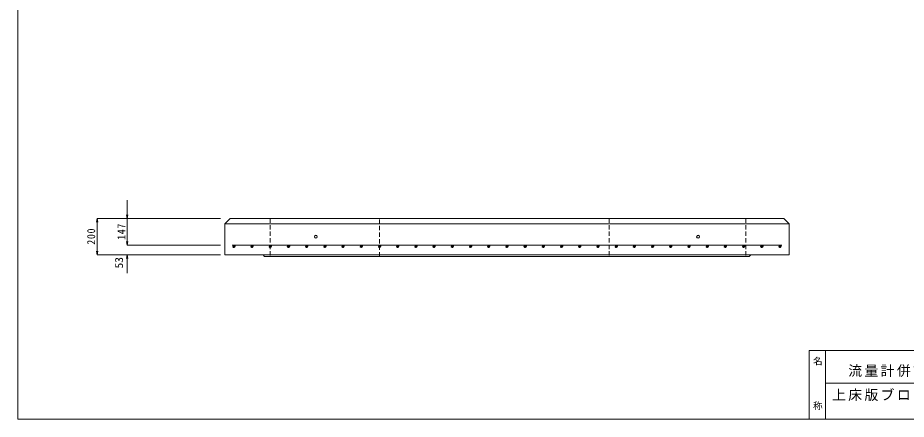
# Model space of a CAD drawing. Units: millimetres at full size, sheet at 1:20; details may follow other scales. Extents: x -10763 to 3978, y -2819 to 6691.
# Drawn here: x -3978 to 902, y -2819 to -611 of the extents above; entities that cross this region are included whole.
import ezdxf
from ezdxf.enums import TextEntityAlignment as Align

# ---------------------------------------------------------------- set-up
doc = ezdxf.new("R2010")
doc.units = ezdxf.units.MM
doc.header["$LTSCALE"] = 20
doc.linetypes.add('DASHED1', pattern=[1.8, 1.2, -0.6])
for name, color, linetype, lineweight in [('0-0_図面枠', 4, 'Continuous', 9), ('0-3_鉄筋', 7, 'Continuous', 9), ('0-6_寸法', 4, 'Continuous', 9), ('1-0', 7, 'Continuous', 9)]:
    doc.layers.add(name, color=color, linetype=linetype, lineweight=lineweight)
doc.styles.add('@ＭＳ ゴシック', font='')
doc.styles.add('ＭＳ ゴシック', font='')
doc.styles.get('@ＭＳ ゴシック').set_extended_font_data('@MS Gothic')
doc.styles.get('ＭＳ ゴシック').set_extended_font_data('MS Gothic')

msp = doc.modelspace()

# ---------------------------------------------------------------- linework, layer by layer
at = {"layer": '0-0_図面枠', "color": 3}
for p, q in [((-2841.42, -1744.71), (258.58, -1744.71)), ((228.58, -1714.71), (258.58, -1744.71)), ((48.58, -1914.71), (-2631.42, -1914.71))]:
    msp.add_line(p, q, dxfattribs=at)
at = {"layer": '0-0_図面枠', "color": 7, "linetype": 'DASHED1'}
for p, q in [((-2591.42, -1714.71), (-2591.42, -1923.71)), ((-1991.42, -1923.71), (-1991.42, -1714.71)), ((-729.42, -1714.71), (-729.42, -1923.71)), ((20.58, -1714.71), (20.58, -1923.71))]:
    msp.add_line(p, q, dxfattribs=at)
at = {"layer": '0-0_図面枠', "color": 3}
for points in [[(-2841.42, -1744.71), (-2811.42, -1714.71), (228.58, -1714.71)], [(258.58, -1744.71), (258.58, -1914.71), (48.58, -1914.71), (39.58, -1923.71), (-2622.42, -1923.71), (-2631.42, -1914.71), (-2841.42, -1914.71), (-2841.42, -1744.71)]]:
    msp.add_lwpolyline(points, dxfattribs=at)
at = {"layer": '0-0_図面枠', "color": 7}
for centre, radius in [((-2341.42, -1814.71), 8), ((-2341.42, -1814.71), 7), ((-241.42, -1814.71), 8), ((-241.42, -1814.71), 7)]:
    msp.add_circle(centre, radius, dxfattribs=at)
at = {"layer": '0-3_鉄筋', "color": 2}
msp.add_line((-2801.42, -1861.71), (218.58, -1861.71), dxfattribs=at)
at = {"layer": '0-3_鉄筋'}
for p, q in [((-2797.88, -1867.53), (-2790.73, -1874.68)), ((-2797.71, -1869.82), (-2793.02, -1874.51)), ((-2797.46, -1865.83), (-2789.03, -1874.26)), ((-2796.72, -1864.45), (-2787.65, -1873.51)), ((-2795.71, -1863.34), (-2786.54, -1872.51)), ((-2794.46, -1862.47), (-2785.67, -1871.25)), ((-2792.92, -1861.89), (-2785.09, -1869.71)), ((-2790.95, -1861.73), (-2784.93, -1867.75)), ((-2787.64, -1862.92), (-2786.13, -1864.44)), ((-2697.88, -1867.53), (-2690.73, -1874.68)), ((-2697.71, -1869.82), (-2693.02, -1874.51)), ((-2697.46, -1865.83), (-2689.03, -1874.26)), ((-2696.72, -1864.45), (-2687.65, -1873.51)), ((-2695.71, -1863.34), (-2686.54, -1872.51)), ((-2694.46, -1862.47), (-2685.67, -1871.25)), ((-2692.92, -1861.89), (-2685.09, -1869.71)), ((-2690.95, -1861.73), (-2684.93, -1867.75)), ((-2687.64, -1862.92), (-2686.13, -1864.44)), ((-2597.88, -1867.53), (-2590.73, -1874.68)), ((-2597.71, -1869.82), (-2593.02, -1874.51)), ((-2597.46, -1865.83), (-2589.03, -1874.26)), ((-2596.72, -1864.45), (-2587.65, -1873.51)), ((-2595.71, -1863.34), (-2586.54, -1872.51)), ((-2594.46, -1862.47), (-2585.67, -1871.25)), ((-2592.92, -1861.89), (-2585.09, -1869.71)), ((-2590.95, -1861.73), (-2584.93, -1867.75)), ((-2587.64, -1862.92), (-2586.13, -1864.44)), ((-2497.88, -1867.53), (-2490.73, -1874.68)), ((-2497.71, -1869.82), (-2493.02, -1874.51)), ((-2497.46, -1865.83), (-2489.03, -1874.26)), ((-2496.72, -1864.45), (-2487.65, -1873.51)), ((-2495.71, -1863.34), (-2486.54, -1872.51)), ((-2494.46, -1862.47), (-2485.67, -1871.25)), ((-2492.92, -1861.89), (-2485.09, -1869.71)), ((-2490.95, -1861.73), (-2484.93, -1867.75)), ((-2487.64, -1862.92), (-2486.13, -1864.44)), ((-2397.88, -1867.53), (-2390.73, -1874.68)), ((-2397.71, -1869.82), (-2393.02, -1874.51)), ((-2397.46, -1865.83), (-2389.03, -1874.26)), ((-2396.72, -1864.45), (-2387.65, -1873.51)), ((-2395.71, -1863.34), (-2386.54, -1872.51)), ((-2394.46, -1862.47), (-2385.67, -1871.25)), ((-2392.92, -1861.89), (-2385.09, -1869.71)), ((-2390.95, -1861.73), (-2384.93, -1867.75)), ((-2387.64, -1862.92), (-2386.13, -1864.44)), ((-2297.88, -1867.53), (-2290.73, -1874.68)), ((-2297.71, -1869.82), (-2293.02, -1874.51)), ((-2297.46, -1865.83), (-2289.03, -1874.26)), ((-2296.72, -1864.45), (-2287.65, -1873.51)), ((-2295.71, -1863.34), (-2286.54, -1872.51)), ((-2294.46, -1862.47), (-2285.67, -1871.25)), ((-2292.92, -1861.89), (-2285.09, -1869.71)), ((-2290.95, -1861.73), (-2284.93, -1867.75)), ((-2287.64, -1862.92), (-2286.13, -1864.44)), ((-2197.88, -1867.53), (-2190.73, -1874.68)), ((-2197.71, -1869.82), (-2193.02, -1874.51)), ((-2197.46, -1865.83), (-2189.03, -1874.26)), ((-2196.72, -1864.45), (-2187.65, -1873.51)), ((-2195.71, -1863.34), (-2186.54, -1872.51)), ((-2194.46, -1862.47), (-2185.67, -1871.25)), ((-2192.92, -1861.89), (-2185.09, -1869.71)), ((-2190.95, -1861.73), (-2184.93, -1867.75)), ((-2187.64, -1862.92), (-2186.13, -1864.44)), ((-2097.88, -1867.53), (-2090.73, -1874.68)), ((-2097.71, -1869.82), (-2093.02, -1874.51)), ((-2097.46, -1865.83), (-2089.03, -1874.26)), ((-2096.72, -1864.45), (-2087.65, -1873.51)), ((-2095.71, -1863.34), (-2086.54, -1872.51)), ((-2094.46, -1862.47), (-2085.67, -1871.25)), ((-2092.92, -1861.89), (-2085.09, -1869.71)), ((-2090.95, -1861.73), (-2084.93, -1867.75)), ((-2087.64, -1862.92), (-2086.13, -1864.44)), ((-1997.88, -1867.53), (-1990.73, -1874.68)), ((-1997.71, -1869.82), (-1993.02, -1874.51)), ((-1997.46, -1865.83), (-1989.03, -1874.26)), ((-1996.72, -1864.45), (-1987.65, -1873.51)), ((-1995.71, -1863.34), (-1986.54, -1872.51)), ((-1994.46, -1862.47), (-1985.67, -1871.25)), ((-1992.92, -1861.89), (-1985.09, -1869.71)), ((-1990.95, -1861.73), (-1984.93, -1867.75)), ((-1987.64, -1862.92), (-1986.13, -1864.44)), ((-1897.88, -1867.53), (-1890.73, -1874.68)), ((-1897.71, -1869.82), (-1893.02, -1874.51)), ((-1897.46, -1865.83), (-1889.03, -1874.26)), ((-1896.72, -1864.45), (-1887.65, -1873.51)), ((-1895.71, -1863.34), (-1886.54, -1872.51)), ((-1894.46, -1862.47), (-1885.67, -1871.25)), ((-1892.92, -1861.89), (-1885.09, -1869.71)), ((-1890.95, -1861.73), (-1884.93, -1867.75)), ((-1887.64, -1862.92), (-1886.13, -1864.44)), ((-1797.88, -1867.53), (-1790.73, -1874.68)), ((-1797.71, -1869.82), (-1793.02, -1874.51)), ((-1797.46, -1865.83), (-1789.03, -1874.26)), ((-1796.72, -1864.45), (-1787.65, -1873.51)), ((-1795.71, -1863.34), (-1786.54, -1872.51)), ((-1794.46, -1862.47), (-1785.67, -1871.25)), ((-1792.92, -1861.89), (-1785.09, -1869.71)), ((-1790.95, -1861.73), (-1784.93, -1867.75)), ((-1787.64, -1862.92), (-1786.13, -1864.44)), ((-1697.88, -1867.53), (-1690.73, -1874.68)), ((-1697.71, -1869.82), (-1693.02, -1874.51)), ((-1697.46, -1865.83), (-1689.03, -1874.26)), ((-1696.72, -1864.45), (-1687.65, -1873.51)), ((-1695.71, -1863.34), (-1686.54, -1872.51)), ((-1694.46, -1862.47), (-1685.67, -1871.25)), ((-1692.92, -1861.89), (-1685.09, -1869.71)), ((-1690.95, -1861.73), (-1684.93, -1867.75)), ((-1687.64, -1862.92), (-1686.13, -1864.44)), ((-1597.88, -1867.53), (-1590.73, -1874.68)), ((-1597.71, -1869.82), (-1593.02, -1874.51)), ((-1597.46, -1865.83), (-1589.03, -1874.26)), ((-1596.72, -1864.45), (-1587.65, -1873.51)), ((-1595.71, -1863.34), (-1586.54, -1872.51)), ((-1594.46, -1862.47), (-1585.67, -1871.25)), ((-1592.92, -1861.89), (-1585.09, -1869.71)), ((-1590.95, -1861.73), (-1584.93, -1867.75)), ((-1587.64, -1862.92), (-1586.13, -1864.44)), ((-1497.88, -1867.53), (-1490.73, -1874.68)), ((-1497.71, -1869.82), (-1493.02, -1874.51)), ((-1497.46, -1865.83), (-1489.03, -1874.26)), ((-1496.72, -1864.45), (-1487.65, -1873.51)), ((-1495.71, -1863.34), (-1486.54, -1872.51)), ((-1494.46, -1862.47), (-1485.67, -1871.25)), ((-1492.92, -1861.89), (-1485.09, -1869.71)), ((-1490.95, -1861.73), (-1484.93, -1867.75)), ((-1487.64, -1862.92), (-1486.13, -1864.44)), ((-1397.88, -1867.53), (-1390.73, -1874.68)), ((-1397.71, -1869.82), (-1393.02, -1874.51)), ((-1397.46, -1865.83), (-1389.03, -1874.26)), ((-1396.72, -1864.45), (-1387.65, -1873.51)), ((-1395.71, -1863.34), (-1386.54, -1872.51)), ((-1394.46, -1862.47), (-1385.67, -1871.25)), ((-1392.92, -1861.89), (-1385.09, -1869.71)), ((-1390.95, -1861.73), (-1384.93, -1867.75)), ((-1387.64, -1862.92), (-1386.13, -1864.44)), ((-1297.88, -1867.53), (-1290.73, -1874.68)), ((-1297.71, -1869.82), (-1293.02, -1874.51)), ((-1297.46, -1865.83), (-1289.03, -1874.26)), ((-1296.72, -1864.45), (-1287.65, -1873.51)), ((-1295.71, -1863.34), (-1286.54, -1872.51)), ((-1294.46, -1862.47), (-1285.67, -1871.25)), ((-1292.92, -1861.89), (-1285.09, -1869.71)), ((-1290.95, -1861.73), (-1284.93, -1867.75)), ((-1287.64, -1862.92), (-1286.13, -1864.44)), ((-1197.88, -1867.53), (-1190.73, -1874.68)), ((-1197.71, -1869.82), (-1193.02, -1874.51)), ((-1197.46, -1865.83), (-1189.03, -1874.26)), ((-1196.72, -1864.45), (-1187.65, -1873.51)), ((-1195.71, -1863.34), (-1186.54, -1872.51)), ((-1194.46, -1862.47), (-1185.67, -1871.25)), ((-1192.92, -1861.89), (-1185.09, -1869.71)), ((-1190.95, -1861.73), (-1184.93, -1867.75)), ((-1187.64, -1862.92), (-1186.13, -1864.44)), ((-1097.88, -1867.53), (-1090.73, -1874.68)), ((-1097.71, -1869.82), (-1093.02, -1874.51)), ((-1097.46, -1865.83), (-1089.03, -1874.26)), ((-1096.72, -1864.45), (-1087.65, -1873.51)), ((-1095.71, -1863.34), (-1086.54, -1872.51)), ((-1094.46, -1862.47), (-1085.67, -1871.25)), ((-1092.92, -1861.89), (-1085.09, -1869.71)), ((-1090.95, -1861.73), (-1084.93, -1867.75)), ((-1087.64, -1862.92), (-1086.13, -1864.44)), ((-997.88, -1867.53), (-990.73, -1874.68)), ((-997.71, -1869.82), (-993.02, -1874.51)), ((-997.46, -1865.83), (-989.03, -1874.26)), ((-996.72, -1864.45), (-987.65, -1873.51)), ((-995.71, -1863.34), (-986.54, -1872.51)), ((-994.46, -1862.47), (-985.67, -1871.25)), ((-992.92, -1861.89), (-985.09, -1869.71)), ((-990.95, -1861.73), (-984.93, -1867.75)), ((-987.64, -1862.92), (-986.13, -1864.44)), ((-897.88, -1867.53), (-890.73, -1874.68)), ((-897.71, -1869.82), (-893.02, -1874.51)), ((-897.46, -1865.83), (-889.03, -1874.26)), ((-896.72, -1864.45), (-887.65, -1873.51)), ((-895.71, -1863.34), (-886.54, -1872.51)), ((-894.46, -1862.47), (-885.67, -1871.25)), ((-892.92, -1861.89), (-885.09, -1869.71)), ((-890.95, -1861.73), (-884.93, -1867.75)), ((-887.64, -1862.92), (-886.13, -1864.44)), ((-797.88, -1867.53), (-790.73, -1874.68)), ((-797.71, -1869.82), (-793.02, -1874.51)), ((-797.46, -1865.83), (-789.03, -1874.26)), ((-796.72, -1864.45), (-787.65, -1873.51)), ((-795.71, -1863.34), (-786.54, -1872.51)), ((-794.46, -1862.47), (-785.67, -1871.25)), ((-792.92, -1861.89), (-785.09, -1869.71)), ((-790.95, -1861.73), (-784.93, -1867.75)), ((-787.64, -1862.92), (-786.13, -1864.44)), ((-697.88, -1867.53), (-690.73, -1874.68)), ((-697.71, -1869.82), (-693.02, -1874.51)), ((-697.46, -1865.83), (-689.03, -1874.26)), ((-696.72, -1864.45), (-687.65, -1873.51)), ((-695.71, -1863.34), (-686.54, -1872.51)), ((-694.46, -1862.47), (-685.67, -1871.25)), ((-692.92, -1861.89), (-685.09, -1869.71)), ((-690.95, -1861.73), (-684.93, -1867.75)), ((-687.64, -1862.92), (-686.13, -1864.44)), ((-597.88, -1867.53), (-590.73, -1874.68)), ((-597.71, -1869.82), (-593.02, -1874.51)), ((-597.46, -1865.83), (-589.03, -1874.26)), ((-596.72, -1864.45), (-587.65, -1873.51)), ((-595.71, -1863.34), (-586.54, -1872.51)), ((-594.46, -1862.47), (-585.67, -1871.25)), ((-592.92, -1861.89), (-585.09, -1869.71)), ((-590.95, -1861.73), (-584.93, -1867.75)), ((-587.64, -1862.92), (-586.13, -1864.44)), ((-497.88, -1867.53), (-490.73, -1874.68)), ((-497.71, -1869.82), (-493.02, -1874.51)), ((-497.46, -1865.83), (-489.03, -1874.26)), ((-496.72, -1864.45), (-487.65, -1873.51)), ((-495.71, -1863.34), (-486.54, -1872.51)), ((-494.46, -1862.47), (-485.67, -1871.25)), ((-492.92, -1861.89), (-485.09, -1869.71)), ((-490.95, -1861.73), (-484.93, -1867.75)), ((-487.64, -1862.92), (-486.13, -1864.44)), ((-397.88, -1867.53), (-390.73, -1874.68)), ((-397.71, -1869.82), (-393.02, -1874.51)), ((-397.46, -1865.83), (-389.03, -1874.26)), ((-396.72, -1864.45), (-387.65, -1873.51)), ((-395.71, -1863.34), (-386.54, -1872.51)), ((-394.46, -1862.47), (-385.67, -1871.25)), ((-392.92, -1861.89), (-385.09, -1869.71)), ((-390.95, -1861.73), (-384.93, -1867.75)), ((-387.64, -1862.92), (-386.13, -1864.44)), ((-297.88, -1867.53), (-290.73, -1874.68)), ((-297.88, -1867.53), (-290.73, -1874.68)), ((-297.71, -1869.82), (-293.02, -1874.51)), ((-297.71, -1869.82), (-293.02, -1874.51)), ((-297.46, -1865.83), (-289.03, -1874.26)), ((-297.46, -1865.83), (-289.03, -1874.26)), ((-296.72, -1864.45), (-287.65, -1873.51)), ((-296.72, -1864.45), (-287.65, -1873.51)), ((-295.71, -1863.34), (-286.54, -1872.51)), ((-295.71, -1863.34), (-286.54, -1872.51)), ((-294.46, -1862.47), (-285.67, -1871.25)), ((-294.46, -1862.47), (-285.67, -1871.25)), ((-292.92, -1861.89), (-285.09, -1869.71)), ((-292.92, -1861.89), (-285.09, -1869.71)), ((-290.95, -1861.73), (-284.93, -1867.75)), ((-290.95, -1861.73), (-284.93, -1867.75)), ((-287.64, -1862.92), (-286.13, -1864.44)), ((-287.64, -1862.92), (-286.13, -1864.44)), ((-197.88, -1867.53), (-190.73, -1874.68)), ((-197.71, -1869.82), (-193.02, -1874.51)), ((-197.46, -1865.83), (-189.03, -1874.26)), ((-196.72, -1864.45), (-187.65, -1873.51)), ((-195.71, -1863.34), (-186.54, -1872.51)), ((-194.46, -1862.47), (-185.67, -1871.25)), ((-192.92, -1861.89), (-185.09, -1869.71)), ((-190.95, -1861.73), (-184.93, -1867.75)), ((-187.64, -1862.92), (-186.13, -1864.44)), ((-97.88, -1867.53), (-90.73, -1874.68)), ((-97.71, -1869.82), (-93.02, -1874.51)), ((-97.46, -1865.83), (-89.03, -1874.26)), ((-96.72, -1864.45), (-87.65, -1873.51)), ((-95.71, -1863.34), (-86.54, -1872.51)), ((-94.46, -1862.47), (-85.67, -1871.25)), ((-92.92, -1861.89), (-85.09, -1869.71)), ((-90.95, -1861.73), (-84.93, -1867.75)), ((-87.64, -1862.92), (-86.13, -1864.44)), ((2.12, -1867.53), (9.27, -1874.68)), ((2.29, -1869.82), (6.98, -1874.51)), ((2.54, -1865.83), (10.97, -1874.26)), ((3.28, -1864.45), (12.35, -1873.51)), ((4.29, -1863.34), (13.46, -1872.51)), ((5.54, -1862.47), (14.33, -1871.25)), ((7.08, -1861.89), (14.91, -1869.71)), ((9.05, -1861.73), (15.07, -1867.75)), ((12.36, -1862.92), (13.87, -1864.44)), ((102.12, -1867.53), (109.27, -1874.68)), ((102.29, -1869.82), (106.98, -1874.51)), ((102.54, -1865.83), (110.97, -1874.26)), ((103.28, -1864.45), (112.35, -1873.51)), ((104.29, -1863.34), (113.46, -1872.51)), ((105.54, -1862.47), (114.33, -1871.25)), ((107.08, -1861.89), (114.91, -1869.71)), ((109.05, -1861.73), (115.07, -1867.75)), ((112.36, -1862.92), (113.87, -1864.44)), ((202.12, -1867.53), (209.27, -1874.68)), ((202.29, -1869.82), (206.98, -1874.51)), ((202.54, -1865.83), (210.97, -1874.26)), ((203.28, -1864.45), (212.35, -1873.51)), ((204.29, -1863.34), (213.46, -1872.51)), ((205.54, -1862.47), (214.33, -1871.25)), ((207.08, -1861.89), (214.91, -1869.71)), ((209.05, -1861.73), (215.07, -1867.75)), ((212.36, -1862.92), (213.87, -1864.44))]:
    msp.add_line(p, q, dxfattribs=at)
at = {"layer": '0-3_鉄筋', "color": 2}
for centre in [(-2791.42, -1868.21), (-2691.42, -1868.21), (-2591.42, -1868.21), (-2491.42, -1868.21), (-2391.42, -1868.21), (-2291.42, -1868.21), (-2191.42, -1868.21), (-2091.42, -1868.21), (-1991.42, -1868.21), (-1891.42, -1868.21), (-1791.42, -1868.21), (-1691.42, -1868.21), (-1591.42, -1868.21), (-1491.42, -1868.21), (-1391.42, -1868.21), (-1291.42, -1868.21), (-1191.42, -1868.21), (-1091.42, -1868.21), (-991.42, -1868.21), (-891.42, -1868.21), (-791.42, -1868.21), (-691.42, -1868.21), (-591.42, -1868.21), (-491.42, -1868.21), (-391.42, -1868.21), (-291.42, -1868.21), (-291.42, -1868.21), (-191.42, -1868.21), (-91.42, -1868.21), (8.58, -1868.21), (108.58, -1868.21), (208.58, -1868.21)]:
    msp.add_circle(centre, 6.5, dxfattribs=at)
at = {"layer": '0-6_寸法'}
for p, q in [((-3377.28, -1714.71), (-3377.28, -1614.71)), ((-3377.28, -1714.71), (-3380.76, -1695.02)), ((-3542.89, -1714.71), (-3546.36, -1734.41)), ((-3542.89, -1714.71), (-3542.89, -1914.71)), ((-3542.89, -1714.71), (-3539.42, -1734.41)), ((-3542.89, -1714.71), (-3377.28, -1714.71)), ((-3377.28, -1714.71), (-2864.86, -1714.71)), ((-3377.28, -1861.71), (-3377.28, -1761.71)), ((-3377.28, -1861.71), (-3380.76, -1842.02)), ((-3377.28, -1861.71), (-3373.81, -1842.02)), ((-3542.89, -1914.71), (-3546.36, -1895.02)), ((-3542.89, -1914.71), (-3539.42, -1895.02)), ((-3377.28, -1861.71), (-2864.86, -1861.71)), ((-3542.89, -1914.71), (-3377.28, -1914.71)), ((-3377.28, -1914.71), (-3380.76, -1934.41)), ((-3377.28, -1914.71), (-3377.28, -2014.71)), ((-3377.28, -1914.71), (-3373.81, -1934.41)), ((-3377.28, -1914.71), (-2864.86, -1914.71))]:
    msp.add_line(p, q, dxfattribs=at)
msp.add_lwpolyline([(-3377.28, -1861.71), (-3377.28, -1714.71), (-3373.81, -1695.02)], dxfattribs=at)
at = {"layer": '1-0', "color": 5}
for p, q in [((-3978.45, 2818.65), (-3978.45, -2818.65)), ((-3978.45, -2818.65), (3978.45, -2818.65))]:
    msp.add_line(p, q, dxfattribs=at)
at = {"layer": '1-0', "color": 2}
for p, q in [((368.45, -2440.65), (368.45, -2818.65)), ((368.45, -2440.65), (3978.45, -2440.65)), ((458.45, -2440.65), (458.45, -2818.65)), ((458.45, -2620.65), (1548.45, -2620.65)), ((468.45, -2818.65), (3978.45, -2818.65))]:
    msp.add_line(p, q, dxfattribs=at)

# ---------------------------------------------------------------- texts
at = {"layer": '0-6_寸法', "color": 7, "style": 'ＭＳ ゴシック', "width": 1.05}
msp.add_text('53', height=43.99, rotation=90, dxfattribs=at).set_placement((-3387.28, -1989.55), align=Align.BOTTOM_LEFT)
at = {"layer": '0-6_寸法', "color": 7, "char_height": 43.99, "attachment_point": 7, "rotation": 90, "style": 'ＭＳ ゴシック'}
for s, insert in [('\\T1.15;\\W0.9;147', (-3387.28, -1832.21)), ('\\T1.15;\\W0.9;200', (-3552.89, -1858.71))]:
    msp.add_mtext(s, dxfattribs=dict(at, insert=insert))
at = {"layer": '1-0', "insert": (391.39, -2472.65), "char_height": 37.39, "attachment_point": 7, "rotation": 270, "style": '@ＭＳ ゴシック'}
msp.add_mtext('\\T1.17;名\u3000\u3000\u3000称', dxfattribs=at)
at = {"layer": '1-0', "char_height": 55.76, "attachment_point": 7, "style": 'ＭＳ ゴシック'}
for s, insert in [('\\T1.17;流量計併設型\u3000Ⅰ型', (583.09, -2586.19)), ('\\T1.17;上床版ブロック配筋図', (494.17, -2718.86))]:
    msp.add_mtext(s, dxfattribs=dict(at, insert=insert))

doc.saveas('drawing.dxf')
